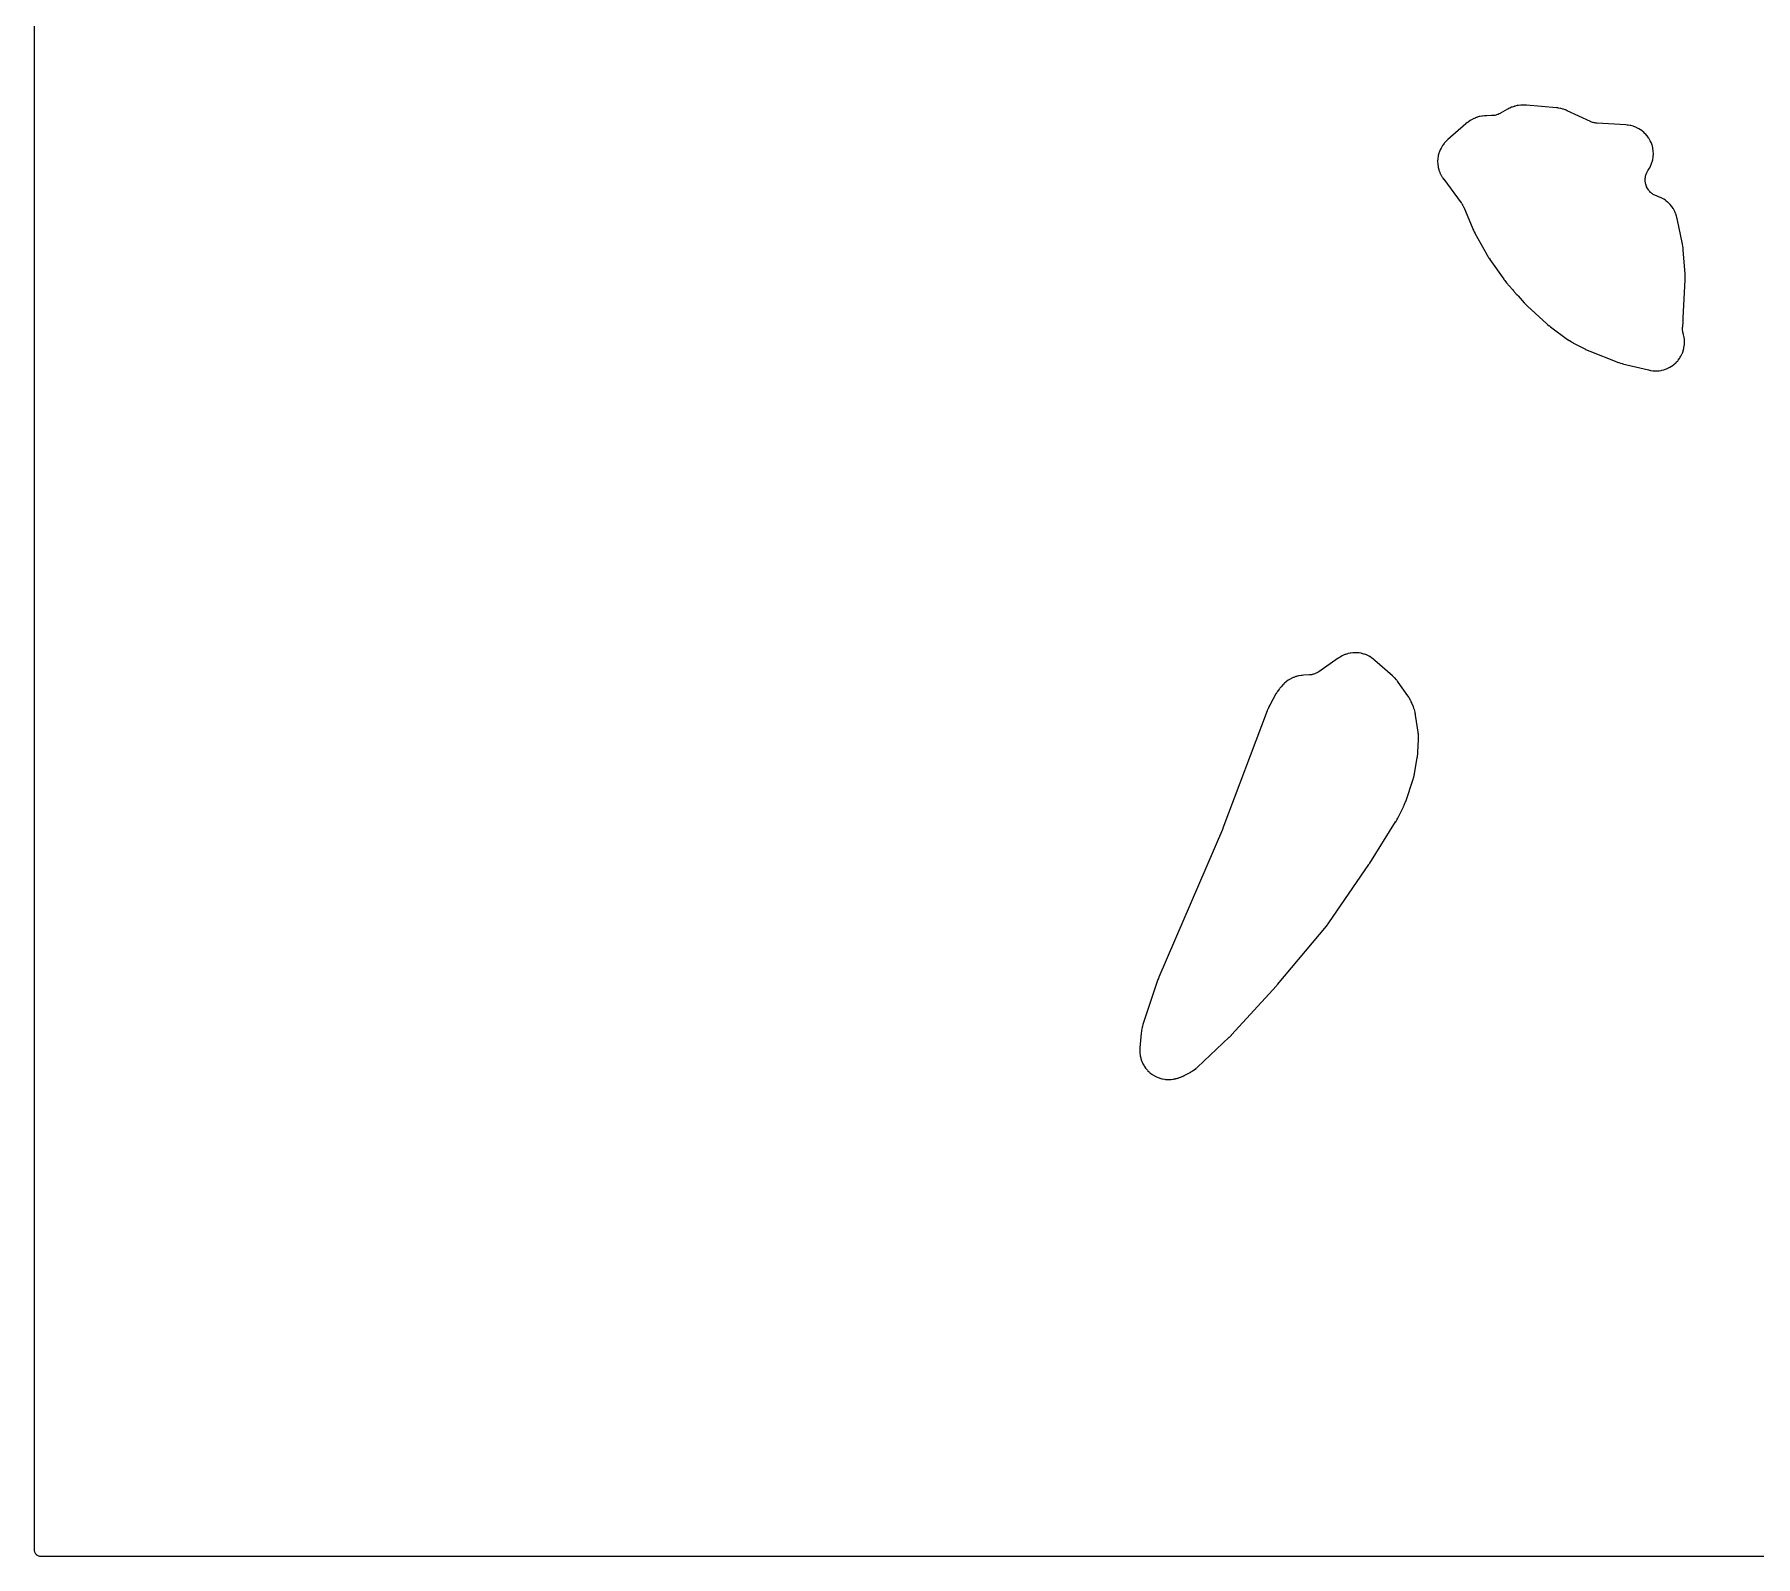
# Model space of a CAD drawing. Header units: millimetres. Extents: x 0 to 300, y 0 to 300.
# Drawn here: x -0.1 to 150, y -0.1 to 132.6 of the extents above; entities that cross this region are included whole.
import ezdxf

# ---------------------------------------------------------------- set-up
doc = ezdxf.new("R2010")
doc.units = ezdxf.units.MM
doc.layers.add('CUT', color=7, linetype='CONTINUOUS')

msp = doc.modelspace()

# ---------------------------------------------------------------- linework, layer by layer
at = {"layer": 'CUT'}
msp.add_lwpolyline([(298.5045, -0.0625), (1.4375, -0.0625), (0.5522, -0.0625), (0.4788, -0.0589), (0.4206, -0.0503), (0.3635, -0.036), (0.3082, -0.0162), (0.255, 0.009), (0.2046, 0.0392), (0.1573, 0.0743), (0.1137, 0.1137), (0.0743, 0.1573), (0.0392, 0.2046), (0.009, 0.255), (-0.0162, 0.3082), (-0.036, 0.3635), (-0.0503, 0.4206), (-0.0589, 0.4788), (-0.0625, 0.5522), (-0.0625, 1.4375), (-0.0625, 298.5625)], dxfattribs=at)
for points in [[(124.3667, 117.8402), (124.4147, 117.7642), (124.4352, 117.7302), (124.4541, 117.6953), (124.4951, 117.6153), (124.5182, 117.5667), (124.5255, 117.55), (124.5309, 117.5377), (125.3304, 115.6411), (125.3308, 115.6402), (125.3372, 115.6256), (125.3799, 115.5313), (125.3867, 115.5169), (125.4434, 115.4), (125.4506, 115.3858), (125.4982, 115.2939), (125.5058, 115.2799), (126.5426, 113.405), (126.553, 113.3868), (126.5654, 113.3661), (126.5823, 113.3356), (126.5905, 113.3213), (126.645, 113.2289), (126.6536, 113.2148), (126.7252, 113.1008), (126.7342, 113.087), (126.7937, 112.9977), (126.803, 112.9841), (128.0209, 111.2625), (128.0303, 111.2497), (128.0921, 111.167), (128.1018, 111.1544), (128.1822, 111.0526), (128.1922, 111.0403), (128.2584, 110.961), (128.2687, 110.9489), (128.7839, 110.3634), (128.8606, 110.2615), (128.8672, 110.2528), (128.9143, 110.1926), (128.9214, 110.1837), (128.9529, 110.1448), (128.9685, 110.1264), (129.068, 110.0135), (129.0836, 109.9963), (129.1114, 109.9672), (129.119, 109.9593), (129.1721, 109.9056), (129.1808, 109.897), (129.2747, 109.8057), (129.7955, 109.2139), (129.8062, 109.202), (129.8773, 109.1255), (129.8884, 109.1138), (129.9802, 109.0202), (129.9916, 109.0088), (130.0666, 108.9362), (130.0783, 108.9252), (131.7662, 107.3778), (131.7788, 107.3666), (131.8615, 107.295), (131.8743, 107.2842), (131.9806, 107.1972), (131.9938, 107.1867), (132.0804, 107.1198), (132.0938, 107.1097), (133.59, 106.0194), (133.6077, 106.007), (133.724, 105.9284), (133.7421, 105.9167), (133.8915, 105.8235), (133.91, 105.8124), (134.0317, 105.7424), (134.0506, 105.732), (134.0517, 105.7314), (135.1401, 105.1569), (135.1551, 105.1492), (135.2535, 105.1007), (135.2687, 105.0935), (135.3938, 105.0362), (135.4093, 105.0294), (135.5102, 104.9866), (135.5258, 104.9802), (137.8879, 104.0552), (137.907, 104.048), (138.0321, 104.0039), (138.0514, 103.9974), (138.2101, 103.9474), (138.2297, 103.9416), (138.3575, 103.9061), (138.3772, 103.901), (140.6318, 103.356), (140.646, 103.3527), (140.7386, 103.3327), (140.7529, 103.3298), (140.8088, 103.3191), (140.8376, 103.3144), (141.0226, 103.2883), (141.0806, 103.283), (141.2647, 103.2751), (141.323, 103.2754), (141.507, 103.2854), (141.565, 103.2914), (141.7472, 103.3192), (141.8043, 103.3308), (141.9829, 103.3762), (142.0386, 103.3932), (142.212, 103.4557), (142.2658, 103.4781), (142.4323, 103.5571), (142.4836, 103.5846), (142.6417, 103.6794), (142.6901, 103.7118), (142.8382, 103.8215), (142.8833, 103.8584), (143.0201, 103.9819), (143.0614, 104.023), (143.1855, 104.1592), (143.2226, 104.2042), (143.3329, 104.3518), (143.3655, 104.4001), (143.461, 104.5577), (143.4887, 104.609), (143.5684, 104.7751), (143.5911, 104.8288), (143.6543, 105.0019), (143.6716, 105.0576), (143.7178, 105.236), (143.7296, 105.293), (143.7582, 105.4751), (143.7645, 105.533), (143.7753, 105.717), (143.7759, 105.7753), (143.7688, 105.9594), (143.7637, 106.0175), (143.7388, 106.2), (143.7281, 106.2573), (143.685, 106.4391), (143.6776, 106.4673), (143.6676, 106.5018), (143.6544, 106.5531), (143.6347, 106.6404), (143.6182, 106.7376), (143.6108, 106.8028), (143.6051, 106.9012), (143.6049, 106.9668), (143.6099, 107.0652), (143.6195, 107.155), (143.6261, 107.2039), (143.6283, 107.2173), (143.6301, 107.2292), (143.6411, 107.3066), (143.6426, 107.3185), (143.6483, 107.3651), (143.6507, 107.389), (143.6634, 107.5447), (143.6648, 107.5687), (143.6667, 107.6157), (143.6671, 107.6277), (143.6687, 107.7058), (143.6689, 107.7178), (143.6689, 107.7894), (143.6692, 107.8114), (143.6705, 107.8626), (143.6713, 107.8845), (143.8367, 111.2178), (143.8373, 111.2365), (143.8396, 111.3585), (143.8396, 111.3773), (143.8376, 111.5304), (143.8371, 111.5492), (143.8317, 111.6711), (143.8305, 111.6898), (143.6689, 113.823), (143.6671, 113.8427), (143.6531, 113.9709), (143.6506, 113.9906), (143.6278, 114.1508), (143.6246, 114.1704), (143.6022, 114.2974), (143.5984, 114.3169), (143.1243, 116.5641), (143.1211, 116.5784), (143.0992, 116.6709), (143.0956, 116.6851), (143.0811, 116.7403), (143.073, 116.7684), (143.0166, 116.9472), (142.9963, 117.0021), (142.9238, 117.1722), (142.8983, 117.2248), (142.8096, 117.387), (142.779, 117.4369), (142.6749, 117.5897), (142.6397, 117.6364), (142.5212, 117.7784), (142.4816, 117.8214), (142.3498, 117.9511), (142.3062, 117.9901), (142.1624, 118.1064), (142.1152, 118.1409), (141.9608, 118.2427), (141.9105, 118.2724), (141.7469, 118.3587), (141.6939, 118.3834), (141.5227, 118.4533), (141.4675, 118.4728), (141.4399, 118.481), (141.3975, 118.4948), (141.3206, 118.522), (141.2383, 118.5557), (141.1846, 118.5809), (141.106, 118.6226), (141.0551, 118.653), (140.981, 118.7023), (140.9334, 118.7375), (140.8645, 118.7939), (140.8205, 118.8336), (140.7576, 118.8965), (140.7178, 118.9404), (140.6613, 119.0093), (140.6261, 119.0569), (140.5767, 119.1309), (140.5463, 119.1818), (140.5045, 119.2604), (140.4793, 119.314), (140.4454, 119.3963), (140.4256, 119.4522), (140.4001, 119.5375), (140.3859, 119.595), (140.3689, 119.6824), (140.3605, 119.741), (140.3522, 119.8296), (140.3496, 119.8888), (140.3501, 119.9778), (140.3534, 120.037), (140.3627, 120.1255), (140.3718, 120.1841), (140.3898, 120.2713), (140.4047, 120.3286), (140.4312, 120.4136), (140.4516, 120.4692), (140.4864, 120.5511), (140.5123, 120.6045), (140.555, 120.6825), (140.5976, 120.7521), (140.6218, 120.7894), (140.6274, 120.7976), (140.6434, 120.8224), (140.7421, 120.9832), (140.7704, 121.0349), (140.8518, 121.2023), (140.8749, 121.2565), (140.9394, 121.4311), (140.9571, 121.4873), (141.0042, 121.6674), (141.0163, 121.725), (141.0456, 121.9088), (141.0519, 121.9674), (141.063, 122.1532), (141.0636, 122.2121), (141.0564, 122.3981), (141.0513, 122.4568), (141.0259, 122.6412), (141.015, 122.699), (140.9716, 122.8801), (140.9551, 122.9366), (140.8943, 123.1125), (140.8723, 123.1672), (140.7944, 123.3363), (140.7672, 123.3885), (140.6732, 123.5492), (140.641, 123.5985), (140.5317, 123.7491), (140.4948, 123.795), (140.3712, 123.9343), (140.33, 123.9763), (140.1934, 124.1028), (140.1482, 124.1406), (139.9999, 124.253), (139.9512, 124.2863), (139.7926, 124.3836), (139.7409, 124.4119), (139.5735, 124.4932), (139.5193, 124.5163), (139.3447, 124.5809), (139.2885, 124.5985), (139.1084, 124.6456), (139.0508, 124.6577), (138.8644, 124.6873), (138.8352, 124.6913), (138.778, 124.6975), (138.7634, 124.6989), (138.668, 124.7069), (138.6533, 124.708), (136.166, 124.856), (136.1238, 124.8595), (136.0466, 124.8677), (135.963, 124.8807), (135.9077, 124.8919), (135.8257, 124.9127), (135.7717, 124.929), (135.692, 124.9574), (135.6202, 124.9868), (135.5814, 125.0038), (133.5555, 125.9474), (133.5437, 125.9527), (133.4663, 125.9867), (133.4544, 125.9918), (133.4075, 126.0113), (133.3832, 126.0207), (133.2266, 126.0777), (133.1771, 126.0934), (133.0183, 126.136), (132.9675, 126.1473), (132.8035, 126.1765), (132.7778, 126.1805), (132.7274, 126.1872), (132.7145, 126.1888), (132.6305, 126.1981), (132.6176, 126.1994), (129.9938, 126.4342), (129.9778, 126.4354), (129.8741, 126.4419), (129.8582, 126.4427), (129.7958, 126.4449), (129.7639, 126.4452), (129.5591, 126.4416), (129.4953, 126.4371), (129.292, 126.4118), (129.2604, 126.407), (129.2305, 126.4016), (129.2007, 126.3955), (129.0086, 126.351), (128.9793, 126.3434), (128.9595, 126.3377), (128.932, 126.3292), (128.7576, 126.2701), (128.7041, 126.2491), (128.5361, 126.1737), (128.5101, 126.1613), (128.4601, 126.1359), (128.4474, 126.1292), (128.3651, 126.0849), (128.3526, 126.078), (127.7351, 125.7261), (127.6947, 125.7044), (127.6197, 125.6666), (127.5359, 125.6296), (127.4789, 125.6078), (127.3918, 125.5795), (127.3329, 125.5636), (127.2433, 125.5443), (127.1831, 125.5345), (127.092, 125.5244), (127.0082, 125.5194), (126.9624, 125.5178), (126.5391, 125.5142), (126.5251, 125.5139), (126.4337, 125.511), (126.4197, 125.5104), (126.3648, 125.5074), (126.3368, 125.5051), (126.1575, 125.4867), (126.1019, 125.4784), (125.9275, 125.4437), (125.8729, 125.4302), (125.7002, 125.3787), (125.6734, 125.37), (125.6216, 125.3519), (125.6083, 125.3471), (125.5498, 125.325), (125.5487, 125.3246), (125.521, 125.3134), (125.433, 125.2752), (125.4167, 125.2678), (125.3588, 125.2405), (125.3288, 125.2253), (125.1388, 125.1226), (125.0814, 125.0872), (124.9042, 124.9638), (124.8771, 124.9437), (124.8253, 124.9032), (124.8122, 124.8926), (124.7279, 124.8226), (124.715, 124.8117), (123.1513, 123.438), (123.1403, 123.4281), (123.0692, 123.3624), (123.0584, 123.3522), (123.0167, 123.3117), (122.9958, 123.2905), (122.8657, 123.151), (122.8273, 123.1055), (122.7132, 122.9559), (122.6795, 122.9069), (122.5808, 122.7467), (122.5521, 122.6945), (122.4698, 122.5254), (122.4464, 122.4706), (122.3812, 122.2941), (122.3634, 122.2373), (122.316, 122.0553), (122.3039, 121.997), (122.2748, 121.8111), (122.2685, 121.7519), (122.2579, 121.5641), (122.2575, 121.5045), (122.2656, 121.3166), (122.2711, 121.2573), (122.2978, 121.071), (122.3092, 121.0126), (122.3542, 120.8299), (122.3713, 120.7729), (122.4342, 120.5956), (122.4568, 120.5406), (122.537, 120.3703), (122.565, 120.3178), (122.6629, 120.1541), (122.6789, 120.129), (122.7111, 120.0806), (122.7196, 120.0684), (122.7753, 119.9893), (122.784, 119.9772), (122.7893, 119.97), (124.318, 117.9104), (124.326, 117.8996), (124.3366, 117.8848)], [(96.3887, 43.3336), (96.4465, 43.1548), (96.4675, 43.0992), (96.5427, 42.927), (96.5691, 42.8738), (96.661, 42.7099), (96.6925, 42.6595), (96.8001, 42.5055), (96.8365, 42.4585), (96.9588, 42.3159), (96.9997, 42.2727), (97.1355, 42.1429), (97.1805, 42.104), (97.3285, 41.9882), (97.3771, 41.954), (97.5358, 41.8534), (97.5875, 41.8242), (97.7554, 41.7398), (97.8098, 41.7158), (97.9852, 41.6485), (98.0417, 41.6299), (98.2229, 41.5803), (98.2809, 41.5675), (98.4661, 41.536), (98.5252, 41.529), (98.7126, 41.516), (98.772, 41.5148), (98.9598, 41.5204), (99.0191, 41.5251), (99.208, 41.5496), (99.2374, 41.5542), (99.2945, 41.5645), (99.3091, 41.5673), (99.4037, 41.5868), (99.4182, 41.59), (99.4755, 41.6033), (99.4887, 41.6065), (99.5741, 41.6284), (99.5872, 41.6319), (99.6382, 41.6462), (99.6642, 41.6541), (99.8293, 41.7086), (99.88, 41.7279), (100.0396, 41.7971), (100.0642, 41.8084), (100.1118, 41.8317), (100.1239, 41.8377), (100.2023, 41.8782), (100.2143, 41.8846), (100.7355, 42.1689), (100.7466, 42.1751), (100.8184, 42.2163), (100.8294, 42.2228), (100.8721, 42.2485), (100.8936, 42.2621), (101.0299, 42.3522), (101.0712, 42.3821), (101.1993, 42.4835), (101.219, 42.4998), (101.2567, 42.5323), (101.2663, 42.5407), (101.3278, 42.5962), (101.3372, 42.6048), (104.0908, 45.1923), (104.0985, 45.1998), (104.1523, 45.2522), (104.1605, 45.2603), (104.2263, 45.3269), (104.2342, 45.3351), (104.2852, 45.3887), (104.2934, 45.3975), (108.2016, 49.6773), (108.2057, 49.6817), (108.2336, 49.713), (108.2379, 49.7178), (108.2724, 49.7572), (108.2765, 49.762), (108.3034, 49.7933), (108.3078, 49.7985), (112.5598, 54.874), (112.5691, 54.8854), (112.629, 54.9606), (112.6381, 54.9723), (112.7109, 55.0684), (112.7196, 55.0803), (112.7757, 55.1583), (112.7842, 55.1704), (116.2596, 60.2637), (116.2625, 60.268), (116.2823, 60.2975), (116.2854, 60.3021), (116.3097, 60.3392), (116.3126, 60.3437), (116.3316, 60.3732), (116.3347, 60.378), (118.5949, 63.9627), (118.6028, 63.9755), (118.6527, 64.0593), (118.6602, 64.0722), (118.7203, 64.1789), (118.7275, 64.1921), (118.7731, 64.2783), (118.78, 64.2916), (119.2707, 65.2758), (119.2796, 65.2945), (119.3355, 65.417), (119.3438, 65.436), (119.4085, 65.592), (119.4162, 65.6113), (119.4635, 65.7374), (119.4704, 65.7569), (120.1232, 67.6983), (120.1266, 67.7087), (120.1496, 67.7817), (120.153, 67.7926), (120.1672, 67.8407), (120.1736, 67.864), (120.2104, 68.0102), (120.2156, 68.0329), (120.224, 68.0724), (120.2261, 68.0831), (120.2404, 68.1574), (120.2426, 68.1695), (120.484, 69.5815), (120.4867, 69.5993), (120.503, 69.7152), (120.5052, 69.7331), (120.5212, 69.8791), (120.5229, 69.897), (120.5321, 70.0137), (120.5333, 70.0317), (120.5889, 71.1623), (120.5894, 71.1769), (120.5918, 71.2722), (120.592, 71.2869), (120.592, 71.3441), (120.5913, 71.3735), (120.582, 71.5637), (120.5799, 71.593), (120.5743, 71.6499), (120.5727, 71.6645), (120.5611, 71.7591), (120.5591, 71.7736), (120.3383, 73.2715), (120.3354, 73.2895), (120.3146, 73.4058), (120.3111, 73.4236), (120.2966, 73.493), (120.288, 73.5283), (120.2256, 73.7559), (120.215, 73.7907), (120.1921, 73.8578), (120.186, 73.8749), (120.1446, 73.9855), (120.1379, 74.0024), (120.0048, 74.3275), (119.9981, 74.3432), (119.9534, 74.444), (119.9463, 74.4594), (119.9178, 74.5192), (119.9023, 74.5494), (119.7962, 74.7427), (119.7791, 74.772), (119.744, 74.8281), (119.7348, 74.8424), (119.6737, 74.9342), (119.6641, 74.9482), (118.8214, 76.141), (118.8111, 76.1551), (118.7429, 76.246), (118.7322, 76.2598), (118.6896, 76.3132), (118.667, 76.3399), (118.5152, 76.5089), (118.4911, 76.5342), (118.4427, 76.5822), (118.4301, 76.5944), (118.347, 76.672), (118.3341, 76.6837), (116.7896, 78.0451), (116.7812, 78.0524), (116.7216, 78.103), (116.7126, 78.1105), (116.6729, 78.1429), (116.6535, 78.1581), (116.5312, 78.2497), (116.4898, 78.2781), (116.3447, 78.369), (116.322, 78.3825), (116.3068, 78.3911), (116.281, 78.4049), (116.1136, 78.4892), (116.0601, 78.5129), (115.8877, 78.5796), (115.8322, 78.598), (115.654, 78.6476), (115.597, 78.6605), (115.4149, 78.6925), (115.3569, 78.6998), (115.1726, 78.714), (115.1141, 78.7156), (114.9293, 78.7117), (114.8709, 78.7076), (114.6873, 78.6858), (114.6297, 78.676), (114.4491, 78.6364), (114.3926, 78.6211), (114.2168, 78.5641), (114.1621, 78.5433), (113.9926, 78.4695), (113.9402, 78.4435), (113.7765, 78.3522), (113.7513, 78.3374), (113.7028, 78.3072), (113.6905, 78.2993), (113.6111, 78.2471), (113.599, 78.2389), (111.8874, 77.0527), (111.8529, 77.0299), (111.7887, 76.9897), (111.7168, 76.949), (111.6676, 76.9242), (111.5922, 76.8903), (111.541, 76.87), (111.4628, 76.8432), (111.4099, 76.8278), (111.3296, 76.8083), (111.2756, 76.7977), (111.1938, 76.7857), (111.1184, 76.7781), (111.0772, 76.7748), (110.5665, 76.7469), (110.5521, 76.746), (110.4585, 76.7386), (110.4441, 76.7373), (110.388, 76.7315), (110.3593, 76.7279), (110.1763, 76.7), (110.1196, 76.6886), (109.9425, 76.6439), (109.8873, 76.6271), (109.7153, 76.5656), (109.6619, 76.5435), (109.4966, 76.4657), (109.4456, 76.4386), (109.2886, 76.3453), (109.2404, 76.3135), (109.0931, 76.2055), (109.0482, 76.1691), (108.9101, 76.0458), (108.889, 76.026), (108.8488, 75.9865), (108.8386, 75.9762), (108.7732, 75.9088), (108.7633, 75.8983), (108.602, 75.7236), (108.59, 75.7102), (108.5133, 75.6221), (108.5017, 75.6083), (108.4574, 75.5541), (108.4354, 75.5256), (108.2987, 75.3364), (108.2785, 75.3067), (108.241, 75.2475), (108.2316, 75.2322), (108.1719, 75.1318), (108.163, 75.1162), (107.6277, 74.1501), (107.6174, 74.1308), (107.5532, 74.0043), (107.5437, 73.9846), (107.469, 73.8232), (107.4602, 73.8032), (107.4054, 73.6723), (107.3973, 73.6521), (103.5384, 63.4135), (103.5334, 63.4002), (103.5281, 63.3866), (103.5263, 63.382), (103.5219, 63.3709), (103.52, 63.3661), (103.5178, 63.3606), (103.5159, 63.3558), (103.5114, 63.3447), (103.5097, 63.3405), (103.5059, 63.3316), (103.5005, 63.3188), (103.4981, 63.3132), (97.9564, 50.4265), (97.9516, 50.4149), (97.9209, 50.3391), (97.9163, 50.3274), (97.8797, 50.2315), (97.8753, 50.2197), (97.8478, 50.1428), (97.8437, 50.1309), (96.5639, 46.2982), (96.5585, 46.2812), (96.525, 46.17), (96.5201, 46.1528), (96.502, 46.0855), (96.4937, 46.0507), (96.4469, 45.8233), (96.4407, 45.7881), (96.4307, 45.7191), (96.4284, 45.7014), (96.4153, 45.586), (96.4135, 45.5682), (96.3054, 44.2836), (96.3043, 44.2687), (96.2986, 44.1723), (96.2979, 44.1574), (96.2959, 44.0994), (96.2957, 44.0697), (96.2985, 43.8792), (96.3024, 43.8199), (96.3238, 43.6333), (96.3335, 43.5746), (96.3733, 43.391)]]:
    msp.add_lwpolyline(points, close=True, dxfattribs=at)

doc.saveas('drawing.dxf')
